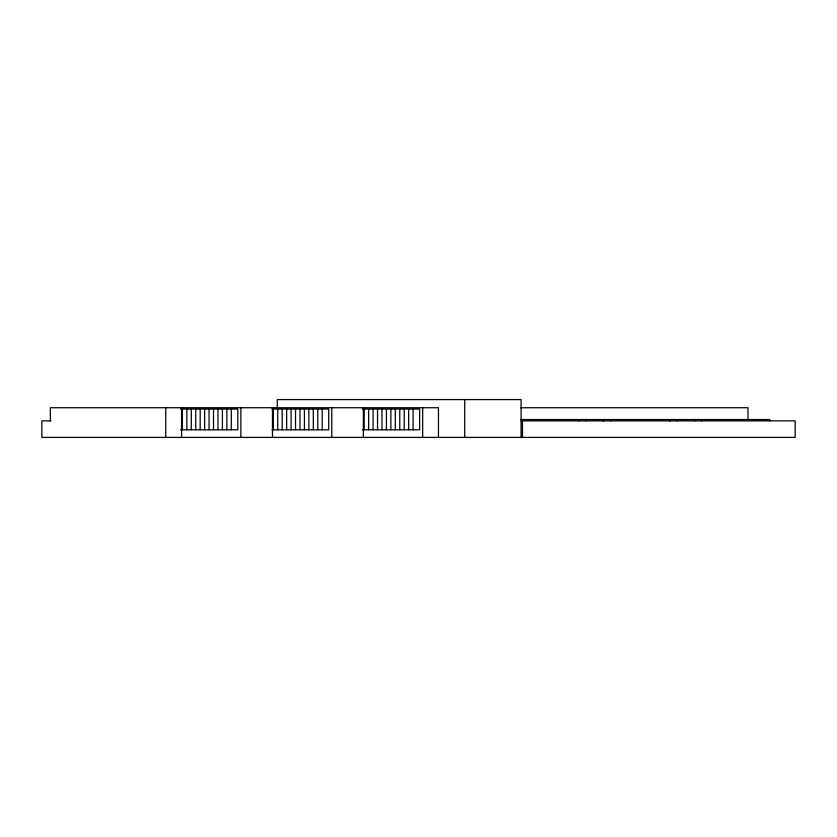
<?xml version="1.0" encoding="UTF-8"?>
<svg xmlns="http://www.w3.org/2000/svg" width="837" height="837" viewBox="0 0 837 837"><rect width="100%" height="100%" fill="white"/><g stroke="black" fill="none" stroke-linecap="round" stroke-linejoin="round"><path stroke-width="1.26" d="M520.802 407.734L747.964 407.734L747.964 419.672M180.562 409.042L237.823 409.042L237.823 429.799L180.562 429.799M272.046 409.042L328.721 409.042L328.721 429.799L272.046 429.799M362.358 409.042L419.63 409.042L419.63 429.799L362.358 429.799M520.844 419.546L769.737 419.546L769.737 420.865M50.984 420.865L41.85 420.865L41.85 437.416L795.15 437.416L795.15 420.865L521.221 420.865M701.584 419.546L701.584 420.865M694.637 419.546L694.637 420.865M676.924 419.546L676.924 420.865M669.977 419.546L669.977 420.865M669.454 419.546L669.454 420.865M610.686 419.546L610.686 420.865M603.739 419.546L603.739 420.865M603.215 419.546L603.215 420.865M586.026 419.546L586.026 420.865M579.078 419.546L579.078 420.865M522.455 420.865L522.455 437.416M521.085 437.416L521.085 399.584L277.246 399.584L277.246 407.41M464.723 399.584L464.723 437.416M438.462 437.416L438.462 407.734L50.366 407.734L50.366 420.865M422.664 407.734L422.664 437.416M413.101 409.042L413.101 429.799M408.655 409.042L408.655 429.799M404.208 409.042L404.208 429.799M399.762 409.042L399.762 429.799M395.315 409.042L395.315 429.799M390.869 409.042L390.869 429.799M386.432 409.042L386.432 429.799M381.986 409.042L381.986 429.799M377.539 409.042L377.539 429.799M373.093 409.042L373.093 429.799M368.646 409.042L368.646 429.799M364.2 409.042L364.2 429.799M363.373 407.734L363.373 437.416M331.766 407.734L331.766 437.416M322.203 409.042L322.203 429.799M317.757 409.042L317.757 429.799M313.31 409.042L313.31 429.799M308.863 409.042L308.863 429.799M304.417 409.042L304.417 429.799M299.97 409.042L299.97 429.799M295.524 409.042L295.524 429.799M291.088 409.042L291.088 429.799M286.641 409.042L286.641 429.799M282.195 409.042L282.195 429.799M277.748 409.042L277.748 429.799M273.301 409.042L273.301 429.799M272.475 407.734L272.475 437.416M240.868 407.734L240.868 437.416M231.305 409.042L231.305 429.799M226.858 409.042L226.858 429.799M222.412 409.042L222.412 429.799M217.965 409.042L217.965 429.799M213.519 409.042L213.519 429.799M209.072 409.042L209.072 429.799M204.626 409.042L204.626 429.799M200.179 409.042L200.179 429.799M195.743 409.042L195.743 429.799M191.296 409.042L191.296 429.799M186.85 409.042L186.85 429.799M182.403 409.042L182.403 429.799M181.577 407.734L181.577 437.416M165.768 407.734L165.768 437.416"/></g></svg>
